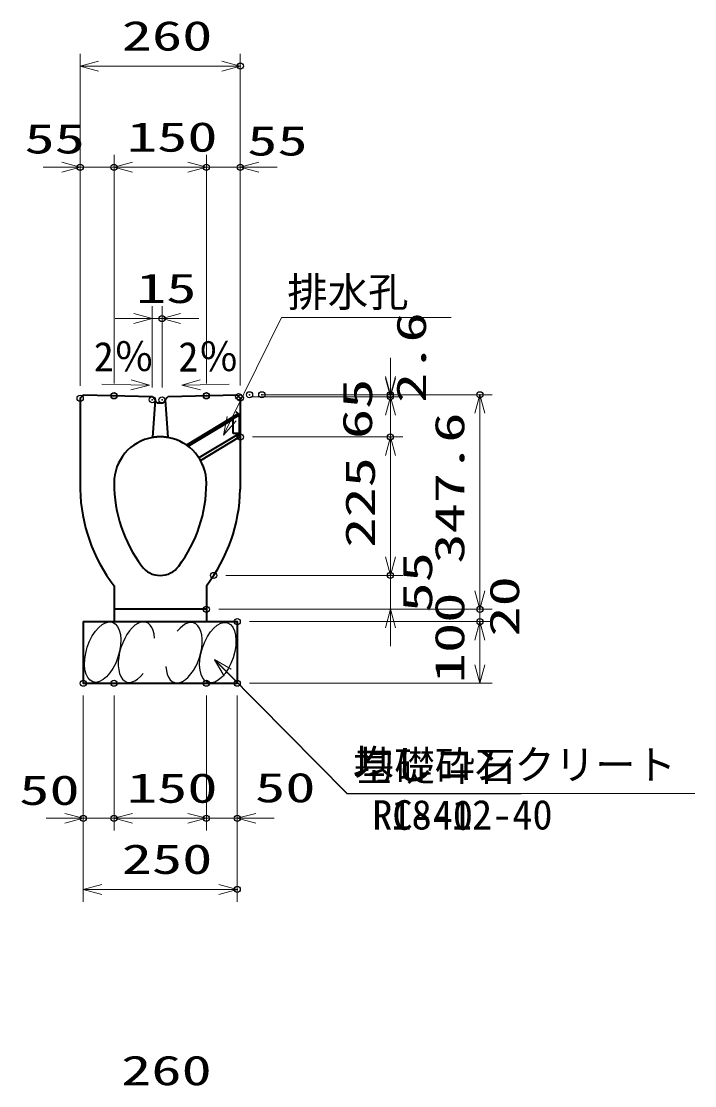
# Model space of a CAD drawing. Units: millimetres on the paper. Extents: x 15 to 1219, y 6 to 859.
# Drawn here: x 113.9 to 168.5, y 543.3 to 629.7 of the extents above; entities that cross this region are included whole.
import ezdxf
from ezdxf.enums import TextEntityAlignment as Align

# ---------------------------------------------------------------- set-up
doc = ezdxf.new("R2010")
doc.units = ezdxf.units.MM
doc.header["$PDMODE"] = 32
doc.header["$PDSIZE"] = 0.5
doc.linetypes.add('DASHED', pattern=[7.5, 6, -1.5])
for name, color, linetype, lineweight in [('D-STR-DIM（寸法）', 7, 'Continuous', 13), ('D-STR-HTXT(均しCON-旗)', 7, 'Continuous', 13), ('D-STR-HTXT(基礎砕石-旗)', 7, 'Continuous', 13), ('D-STR-HTXT（WS-旗）', 7, 'Continuous', 13), ('D-STR-STRF(グリ)', 7, 'Continuous', 25), ('D-STR（構造物WS）', 1, 'Continuous', 35), ('D-STR（構造物）', 1, 'Continuous', 35)]:
    doc.layers.add(name, color=color, linetype=linetype, lineweight=lineweight)
doc.layers.add('Defpoints_10', color=151, linetype='Continuous')
doc.styles.add('ＭＳ ゴシック', font='')
doc.styles.get('ＭＳ ゴシック').set_extended_font_data('MS Gothic')

# ---------------------------------------------------------------- blocks, each defined once
blk = doc.blocks.new('_Open30')
at = {"color": 7, "linetype": 'Continuous', "lineweight": 13}
for p, q in [((-1, 0.2679), (0, 0)), ((0, 0), (-1, -0.2679)), ((0, 0), (-1, 0))]:
    blk.add_line(p, q, dxfattribs=at)

msp = doc.modelspace()

# ---------------------------------------------------------------- linework, layer by layer
at = {"layer": 'D-STR-DIM（寸法）'}
for p, q in [((118.651, 618.838), (118.651, 627.046)), ((131.651, 618.838), (131.651, 627.046)), ((120.151, 626.046), (130.151, 626.046)), ((118.651, 600.076), (118.651, 618.838)), ((121.401, 600.3), (121.401, 618.838)), ((121.401, 600.269), (121.401, 618.838)), ((128.901, 600.269), (128.901, 618.838)), ((128.901, 600.3), (128.901, 618.838)), ((131.651, 600.105), (131.651, 618.838)), ((117.151, 617.838), (115.651, 617.838)), ((118.651, 617.838), (121.401, 617.838)), ((122.901, 617.838), (124.401, 617.838)), ((122.901, 617.838), (127.401, 617.838)), ((127.401, 617.838), (125.901, 617.838)), ((128.901, 617.838), (131.651, 617.838)), ((133.151, 617.838), (134.651, 617.838)), ((124.506, 599.956), (124.506, 606.55)), ((124.506, 599.956), (124.506, 606.55)), ((125.297, 599.941), (125.297, 606.55)), ((125.297, 599.941), (125.297, 606.55)), ((123.006, 605.55), (121.506, 605.55)), ((123.006, 605.55), (121.506, 605.55)), ((124.506, 605.55), (125.297, 605.55)), ((124.506, 605.55), (125.297, 605.55)), ((126.797, 605.55), (128.297, 605.55)), ((126.797, 605.55), (128.297, 605.55)), ((143.843, 600.858), (143.843, 602.358)), ((143.843, 600.705), (143.843, 602.205)), ((143.843, 600.705), (143.843, 602.205)), ((120.415, 600.22), (122.776, 600.173)), ((120.415, 600.22), (122.776, 600.173)), ((130.761, 600.216), (128.4, 600.168)), ((130.761, 600.216), (128.4, 600.168)), ((132.518, 599.205), (144.843, 599.205)), ((132.518, 599.205), (144.843, 599.205)), ((132.518, 599.205), (144.843, 599.205)), ((133.401, 599.358), (144.843, 599.358)), ((134.401, 599.358), (152.104, 599.358)), ((143.843, 599.205), (143.843, 599.358)), ((143.843, 595.943), (143.843, 599.205)), ((143.843, 595.943), (143.843, 599.205)), ((143.843, 597.705), (143.843, 596.205)), ((151.104, 583.445), (151.104, 597.858)), ((132.651, 595.943), (144.843, 595.943)), ((132.651, 595.943), (144.843, 595.943)), ((132.651, 595.943), (144.843, 595.943)), ((143.843, 594.443), (143.843, 592.943)), ((143.843, 586.195), (143.843, 594.443)), ((143.843, 594.443), (143.843, 592.943)), ((143.843, 586.195), (143.843, 587.695)), ((130.491, 584.695), (144.843, 584.695)), ((130.491, 584.695), (144.843, 584.695)), ((143.843, 581.945), (143.843, 584.695)), ((151.104, 583.445), (151.104, 584.945)), ((129.901, 581.945), (152.104, 581.945)), ((129.901, 581.945), (152.104, 581.945)), ((129.901, 581.945), (144.843, 581.945)), ((151.104, 580.945), (151.104, 581.945)), ((132.401, 580.945), (152.104, 580.945)), ((132.401, 580.945), (152.104, 580.945)), ((143.843, 580.445), (143.843, 578.945)), ((151.104, 577.445), (151.104, 579.445)), ((151.104, 579.445), (151.104, 577.945)), ((132.401, 575.945), (152.104, 575.945)), ((118.901, 574.945), (118.901, 563.978)), ((118.901, 574.945), (118.901, 563.978)), ((121.401, 574.945), (121.401, 563.978)), ((121.401, 574.945), (121.401, 563.978)), ((121.401, 574.945), (121.401, 563.978)), ((128.901, 574.945), (128.901, 563.978)), ((128.901, 574.945), (128.901, 563.978)), ((131.401, 574.945), (131.401, 563.978)), ((117.401, 564.978), (115.901, 564.978)), ((117.401, 564.978), (115.901, 564.978)), ((118.901, 564.978), (121.401, 564.978)), ((118.901, 564.978), (121.401, 564.978)), ((122.901, 564.978), (124.401, 564.978)), ((122.901, 564.978), (124.401, 564.978)), ((122.901, 564.978), (127.401, 564.978)), ((127.401, 564.978), (125.901, 564.978)), ((128.901, 564.978), (131.401, 564.978)), ((132.901, 564.978), (134.401, 564.978)), ((118.901, 563.978), (118.901, 558.205)), ((131.401, 563.978), (131.401, 558.205)), ((120.401, 559.205), (129.901, 559.205))]:
    msp.add_line(p, q, dxfattribs=at)
at = {"layer": 'D-STR-HTXT(均しCON-旗)'}
msp.add_lwpolyline([(168.549, 566.998), (140.341, 566.998), (130.618, 576.814)], dxfattribs=at)
at = {"layer": 'D-STR-HTXT(基礎砕石-旗)'}
msp.add_lwpolyline([(154.445, 566.972), (140.341, 566.972), (130.618, 576.789)], dxfattribs=at)
at = {"layer": 'D-STR-HTXT（WS-旗）'}
msp.add_lwpolyline([(148.778, 605.63), (134.989, 605.63), (130.949, 597.419)], dxfattribs=at)
at = {"layer": 'D-STR-STRF(グリ)'}
for centre, major_axis in [((120.476, 578.469), (0.79, 2.421)), ((129.826, 578.422), (-0.79, -2.421))]:
    msp.add_ellipse(centre, major_axis=major_axis, ratio=0.5139, dxfattribs=at)
for centre, major_axis in [((123.217, 578.469), (0.79, 2.421)), ((127.085, 578.422), (-0.79, -2.421))]:
    msp.add_ellipse(centre, major_axis=major_axis, ratio=0.5139, start_param=5.357556, end_param=10.375065, dxfattribs=at)
at = {"layer": 'D-STR（構造物WS）'}
for p, q in [((131.493, 597.808), (127.281, 595.281)), ((127.414, 595.186), (131.076, 597.383)), ((131.076, 597.425), (131.576, 597.725)), ((131.076, 596.225), (131.076, 597.425)), ((131.576, 597.725), (131.328, 597.973)), ((131.576, 595.925), (131.576, 597.725)), ((131.576, 596.225), (128.287, 594.252)), ((128.417, 594.038), (131.576, 595.934)), ((131.576, 596.225), (131.076, 596.225)), ((131.273, 595.75), (131.576, 595.925))]:
    msp.add_line(p, q, dxfattribs=at)
at = {"layer": 'D-STR（構造物）'}
for p, q in [((118.901, 599.321), (118.651, 599.076)), ((118.651, 599.076), (118.651, 591.611)), ((124.526, 599.205), (118.901, 599.321)), ((124.526, 599.205), (124.751, 598.955)), ((124.751, 598.95), (124.526, 595.89)), ((125.546, 598.955), (125.776, 599.205)), ((125.546, 598.955), (125.776, 595.89)), ((131.401, 599.32), (125.776, 599.205)), ((131.401, 599.32), (131.651, 599.075)), ((131.651, 599.075), (131.651, 591.685)), ((125.006, 598.7), (125.296, 598.7)), ((121.401, 583.86), (121.401, 580.945)), ((128.901, 583.86), (128.901, 580.945)), ((128.901, 581.945), (121.401, 581.945)), ((118.901, 580.945), (131.401, 580.945)), ((118.901, 580.945), (118.901, 575.945)), ((131.401, 580.945), (131.401, 575.945)), ((118.901, 575.945), (131.401, 575.945))]:
    msp.add_line(p, q, dxfattribs=at)
for centre, radius, start, end in [((125.001, 598.95), 0.25, 179.93762, 270), ((125.296, 598.95), 0.25, 270, 0.06238), ((125.151, 592.195), 3.75, 99.59193, 180.04506), ((125.156, 592.197), 3.745, 359.92426, 80.47554), ((132.651, 592.195), 11.25, 180.015, 216.8604), ((117.651, 592.195), 11.25, 323.13959, 359.98497), ((131.931, 591.955), 13.284, 181.1595, 217.55334), ((118.366, 591.955), 13.284, 322.44666, 358.84048), ((125.151, 586.57), 1.875, 216.81288, 323.1871)]:
    msp.add_arc(centre, radius, start, end, dxfattribs=at)
at = {"layer": 'D-STR（構造物）', "linetype": 'DASHED'}
msp.add_arc((125.151, 592.226), 3.717, 80.32104, 99.67896, dxfattribs=at)
at = {"layer": 'Defpoints_10'}
for p in [(131.651, 626.046), (118.651, 617.838), (121.401, 617.838), (128.901, 617.838), (131.651, 617.838), (131.651, 617.838), (125.297, 605.55), (125.297, 605.55), (118.651, 599.076), (121.401, 599.3), (121.401, 599.269), (124.506, 598.956), (124.506, 598.956), (125.297, 598.941), (125.297, 598.941), (128.901, 599.3), (128.901, 599.269), (131.518, 599.205), (131.518, 599.205), (131.518, 599.205), (131.651, 599.105), (132.401, 599.358), (133.401, 599.358), (143.843, 599.358), (143.843, 599.205), (143.843, 599.205), (151.104, 599.358), (131.651, 595.943), (131.651, 595.943), (131.651, 595.943), (143.843, 595.943), (129.491, 584.695), (129.491, 584.695), (143.843, 584.695), (128.901, 581.945), (128.901, 581.945), (128.901, 581.945), (151.104, 581.945), (131.401, 580.945), (131.401, 580.945), (151.104, 580.945), (118.901, 575.945), (118.901, 575.945), (121.401, 575.945), (121.401, 575.945), (121.401, 575.945), (128.901, 575.945), (128.901, 575.945), (131.401, 575.945), (131.401, 575.945), (118.901, 564.978), (121.401, 564.978), (121.401, 564.978), (128.901, 564.978), (131.401, 564.978), (131.401, 564.978), (131.401, 559.205)]:
    msp.add_point(p, dxfattribs=at)

# ---------------------------------------------------------------- block references
at = {"layer": 'D-STR-DIM（寸法）', "xscale": 1.5, "yscale": 1.5}
for p, rotation in [((118.651, 626.046), 180), ((121.401, 617.838), 180), ((121.401, 617.838), 180), ((131.651, 617.838), 180), ((125.297, 605.55), 180), ((125.297, 605.55), 180), ((143.843, 599.358), 270), ((143.843, 599.205), 270), ((143.843, 599.205), 270), ((124.276, 600.143), 358.85424), ((124.276, 600.143), 358.85424), ((126.9, 600.138), 181.14576), ((126.9, 600.138), 181.14576), ((143.843, 599.205), 90), ((151.104, 599.358), 90), ((143.843, 595.943), 90), ((143.843, 595.943), 90), ((143.843, 595.943), 90), ((143.843, 584.695), 270), ((143.843, 584.695), 270), ((151.104, 581.945), 270), ((151.104, 581.945), 270), ((143.843, 581.945), 90), ((151.104, 580.945), 90), ((151.104, 580.945), 90), ((151.104, 575.945), 270), ((121.401, 564.978), 180), ((121.401, 564.978), 180), ((121.401, 564.978), 180), ((131.401, 564.978), 180), ((118.901, 559.205), 180)]:
    msp.add_blockref('_Open30', p, dxfattribs=dict(at, rotation=rotation))
for p in [(131.651, 626.046), (118.651, 617.838), (128.901, 617.838), (128.901, 617.838), (124.506, 605.55), (124.506, 605.55), (118.901, 564.978), (118.901, 564.978), (128.901, 564.978), (128.901, 564.978), (131.401, 559.205)]:
    msp.add_blockref('_Open30', p, dxfattribs=at)
at = {"layer": 'D-STR-HTXT(均しCON-旗)', "xscale": 1.5, "yscale": 1.5, "rotation": 134.72505}
msp.add_blockref('_Open30', (129.563, 577.88), dxfattribs=at)
at = {"layer": 'D-STR-HTXT(基礎砕石-旗)', "xscale": 1.5, "yscale": 1.5, "rotation": 134.72505}
msp.add_blockref('_Open30', (129.563, 577.855), dxfattribs=at)
at = {"layer": 'D-STR-HTXT（WS-旗）', "xscale": 1.5, "yscale": 1.5, "rotation": 243.798}
msp.add_blockref('_Open30', (130.286, 596.073), dxfattribs=at)

# ---------------------------------------------------------------- texts
at = {"layer": 'D-STR-DIM（寸法）', "style": 'ＭＳ ゴシック', "width": 1.5}
for s, p in [('260', (122.026, 626.583)), ('150', (122.443, 618.375)), ('55', (114.132, 618.231)), ('55', (132.216, 618.061)), ('15', (123.189, 606.088)), ('15', (123.189, 606.088)), ('150', (122.443, 565.516)), ('50', (132.853, 565.553)), ('50', (113.703, 565.345)), ('50', (113.703, 565.345)), ('250', (122.026, 559.742)), ('260', (121.975, 542.586))]:
    msp.add_text(s, height=2.405, dxfattribs=at).set_placement(p, align=Align.BOTTOM_LEFT)
for s, p in [('2.6', (147.456, 598.695)), ('65', (143.077, 595.764)), ('65', (143.077, 595.764)), ('347.6', (150.566, 585.652)), ('225', (143.306, 586.94)), ('55', (147.952, 581.687)), ('20', (155.018, 579.727)), ('100', (150.566, 575.945))]:
    msp.add_text(s, height=2.405, rotation=90, dxfattribs=at).set_placement(p, align=Align.BOTTOM_LEFT)
at = {"layer": 'D-STR-DIM（寸法）', "style": 'ＭＳ ゴシック'}
for rotation, p in [(0.01, (119.748, 600.531)), (0.01, (119.748, 600.531)), (359.99, (126.617, 600.528)), (359.99, (126.617, 600.528))]:
    msp.add_text('2％', height=2.405, rotation=rotation, dxfattribs=at).set_placement(p, align=Align.BOTTOM_LEFT)
at = {"layer": 'D-STR-HTXT(均しCON-旗)', "style": 'ＭＳ ゴシック'}
for s, p in [('均しコンクリート', (140.788, 567.408)), ('18-12-40', (143.922, 563.347))]:
    msp.add_text(s, height=2.405, dxfattribs=at).set_placement(p, align=Align.BOTTOM_LEFT)
at = {"layer": 'D-STR-HTXT(基礎砕石-旗)', "style": 'ＭＳ ゴシック'}
for s, p in [('基礎砕石', (140.877, 567.307)), ('RC-40', (142.365, 563.321))]:
    msp.add_text(s, height=2.405, dxfattribs=at).set_placement(p, align=Align.BOTTOM_LEFT)
at = {"layer": 'D-STR-HTXT（WS-旗）', "style": 'ＭＳ ゴシック'}
msp.add_text('排水孔', height=2.405, dxfattribs=at).set_placement((135.47, 605.782), align=Align.BOTTOM_LEFT)

doc.saveas('drawing.dxf')
